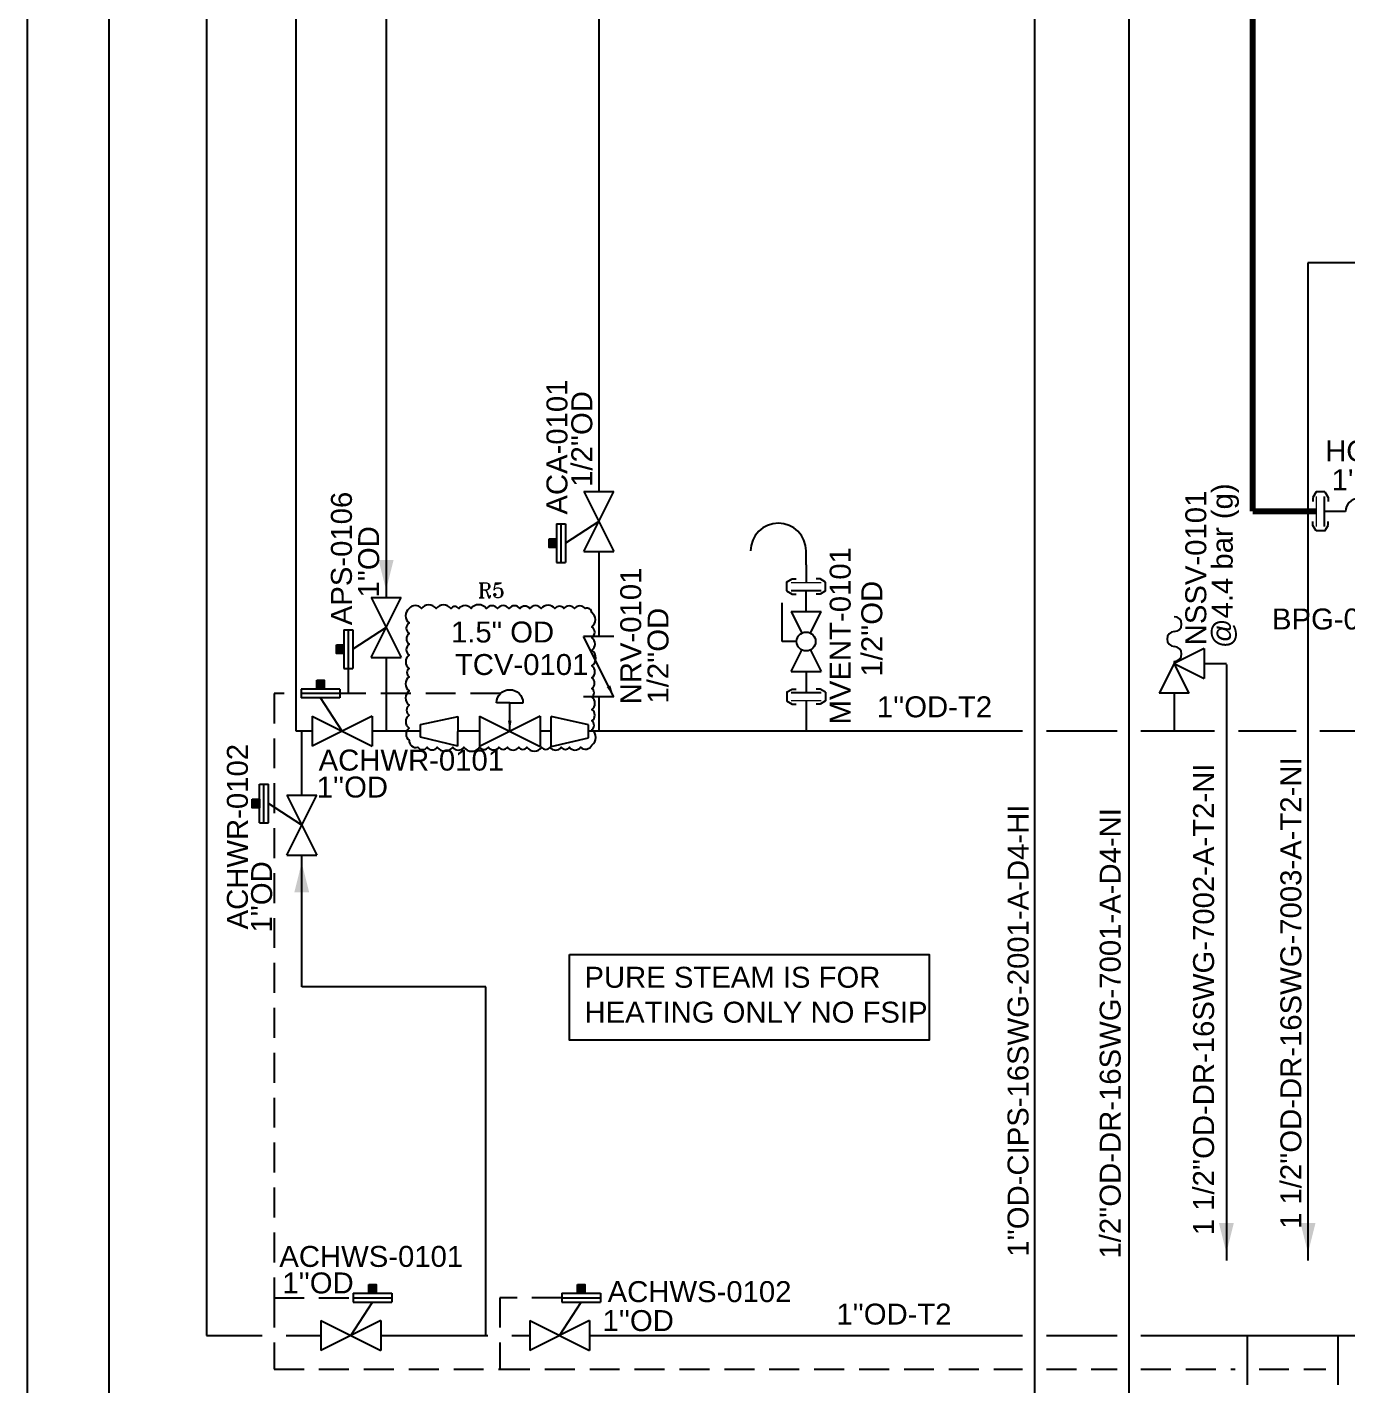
# Model space of a CAD drawing. Header units: millimetres. Extents: x -6754 to 5895, y -4820 to 1016.
# Drawn here: x -3755.3 to -3534.8, y -1817.1 to -1590.4 of the extents above; entities that cross this region are included whole.
import ezdxf
from ezdxf.enums import TextEntityAlignment as Align

# ---------------------------------------------------------------- set-up
doc = ezdxf.new("R2010")
doc.units = ezdxf.units.MM
doc.linetypes.add('HIDDEN', pattern=[0.375, 0.25, -0.125])
doc.layers.get('0').update_dxf_attribs({"linetype": 'CONTINUOUS'})
for name, color, linetype in [('A---SIGLD-CONN-EL', 7, 'CONTINUOUS'), ('can_move', 7, 'CONTINUOUS'), ('E---INDID------', 7, 'CONTINUOUS'), ('E---INDID-TEXT-25-35', 2, 'CONTINUOUS'), ('P---PFLGD------', 7, 'CONTINUOUS'), ('P---PHOSD-TEXT-25-35', 2, 'CONTINUOUS'), ('P---PLINB-CA003', 7, 'CONTINUOUS'), ('P---PLINB-CHWR006', 7, 'CONTINUOUS'), ('P---PLINB-CHWR027', 7, 'CONTINUOUS'), ('P---PLINB-CHWR032', 7, 'CONTINUOUS'), ('P---PLINB-CHWS01', 7, 'CONTINUOUS'), ('P---PLINB-DR-A002', 7, 'CONTINUOUS'), ('P---PLINB-DR-A003', 7, 'CONTINUOUS'), ('P---PLINB-DR-A008', 7, 'CONTINUOUS'), ('P---PLINB-DR-A021', 7, 'CONTINUOUS'), ('P---PLINB-DROD016', 7, 'CONTINUOUS'), ('P---PLINB-P234', 7, 'CONTINUOUS'), ('P---PLINB-P240', 7, 'CONTINUOUS'), ('P---PLINB-PS003', 7, 'CONTINUOUS'), ('P---PLIND-TEXT-25-35', 2, 'CONTINUOUS'), ('P---PVLSD-TEXT-18-25', 3, 'CONTINUOUS'), ('P---TANKB-V01', 7, 'CONTINUOUS'), ('VALVE', 6, 'CONTINUOUS')]:
    doc.layers.add(name, color=color, linetype=linetype)
doc.styles.add('ROMANT', font='romant.shx')
doc.styles.get("Standard").update_dxf_attribs({"font": 'arial.ttf'})
doc.dimstyles.get("Standard").update_dxf_attribs({"dimtxt": 2.5, "dimasz": 2.5, "dimexe": 1.25, "dimexo": 0.625, "dimtad": 1, "dimdec": 4, "dimdsep": 46, "dimlunit": 6, "dimtxsty": 'STANDARD', "dimcen": 2.5, "dimadec": 0, "dimazin": 0, "dimtfac": 1, "dimtdec": 4, "dimtmove": 0, "dimatfit": 3, "dimfxl": 1, "dimtolj": 1, "dimtzin": 0, "dimarcsym": 0})

# ---------------------------------------------------------------- blocks, each defined once
blk = doc.blocks.new('APV')
at = {"color": 6}
blk.add_line((1637.22, 801.29), (1640.82, 806.87), dxfattribs=at)
at = {"layer": 'VALVE'}
for p, q in [((1637.59, 808.35), (1644.05, 808.35)), ((1637.59, 808.35), (1637.59, 806.87)), ((1637.59, 807.61), (1644.05, 807.61)), ((1644.05, 808.35), (1644.05, 806.87)), ((1637.59, 806.87), (1644.05, 806.87)), ((1632.22, 803.79), (1632.22, 798.79)), ((1642.22, 803.79), (1632.22, 798.79)), ((1632.22, 803.79), (1642.22, 798.79)), ((1642.22, 803.79), (1642.22, 798.79))]:
    blk.add_line(p, q, dxfattribs=at)
blk = doc.blocks.new('phi_15825452495')
at = {"color": 0, "linetype": 'ByBlock'}
blk.add_blockref('APV', (-1637.22, -801.29), dxfattribs=at)
at = {"flags": 1}
blk.add_attdef('PHI_CONNECTIONPOINT', (-5, 0), '', height=0.1, rotation=180, dxfattribs=at)
for tag, p in [('PHI_INSERTPOINT', (0, 0)), ('PHI_CONNECTIONPOINT', (5, 0))]:
    blk.add_attdef(tag, p, '', height=0.1, dxfattribs=at)
for tag, p in [('PRJ_TAG_B', (-8.12, -6.4)), ('DNCALC', (-3.96, -9.91))]:
    blk.add_attdef(tag, p, '', height=2.5)
blk = doc.blocks.new('MBV')
at = {"color": 6}
for p, q in [((3292.67, 992.06), (3292.67, 994.45)), ((3292.67, 994.45), (3299.13, 994.45))]:
    blk.add_line(p, q, dxfattribs=at)
blk.add_circle((3292.67, 990.47), 1.58, dxfattribs=at)
at = {"layer": 'VALVE'}
for p, q in [((3287.67, 992.97), (3287.67, 987.97)), ((3287.67, 992.97), (3291.25, 991.18)), ((3297.67, 992.97), (3294.09, 991.18)), ((3297.67, 992.97), (3297.67, 987.97)), ((3291.25, 989.76), (3287.67, 987.97)), ((3294.09, 989.76), (3297.67, 987.97))]:
    blk.add_line(p, q, dxfattribs=at)
blk = doc.blocks.new('phi_15863461420')
at = {"color": 0, "linetype": 'ByBlock'}
blk.add_blockref('MBV', (-3292.67, -990.47), dxfattribs=at)
at = {"flags": 1}
blk.add_attdef('PHI_CONNECTIONPOINT', (-5, 0), '', height=0.1, rotation=180, dxfattribs=at)
for tag, p in [('PHI_INSERTPOINT', (0, 0)), ('PHI_CONNECTIONPOINT', (5, 0))]:
    blk.add_attdef(tag, p, '', height=0.1, dxfattribs=at)
for tag, p in [('PRJ_TAG_B', (-9.97, -5.83)), ('DNCALC', (-5.85, -9.37))]:
    blk.add_attdef(tag, p, '', height=2.5)
blk = doc.blocks.new('sfv')
at = {"color": 6}
for p, q in [((2248.38, 718.56), (2248.38, 718.24)), ((2253.38, 718.24), (2257.08, 718.24)), ((2248.38, 713.24), (2248.38, 709.55))]:
    blk.add_line(p, q, dxfattribs=at)
for centre, start, end in [((2248.35, 724.79), 271.5052, 88.4948), ((2248.42, 722.3), 91.5052, 268.4948), ((2248.35, 719.81), 271.5052, 88.4948)]:
    blk.add_arc(centre, 1.25, start, end, dxfattribs=at)
at = {"layer": 'VALVE', "color": 6}
for p, q in [((2253.38, 720.74), (2248.38, 718.24)), ((2253.38, 720.74), (2253.38, 715.74)), ((2248.38, 718.24), (2245.88, 713.24)), ((2248.38, 718.24), (2253.38, 715.74)), ((2250.88, 713.24), (2248.38, 718.24)), ((2250.88, 713.24), (2245.88, 713.24))]:
    blk.add_line(p, q, dxfattribs=at)
blk = doc.blocks.new('phi_15863461762')
at = {"color": 0, "linetype": 'ByBlock'}
blk.add_blockref('sfv', (-2248.38, -709.55), dxfattribs=at)
for tag, p in [('PRJ_TAG_B', (-24.4, 5.19)), ('DNCALC', (-21.81, 1.47))]:
    blk.add_attdef(tag, p, '', height=2.5)
at = {"flags": 1}
blk.add_attdef('PHI_CONNECTIONPOINT', (8.7, 8.7), '', height=0.1, dxfattribs=at)
blk.add_attdef('PHI_CONNECTIONPOINT', (0, 0), '', height=0.1, rotation=270, dxfattribs=at)
blk = doc.blocks.new('phi_15863486504')
at = {"color": 0, "linetype": 'ByBlock'}
blk.add_line((0, 4.27), (0, 0), dxfattribs=at)
blk.add_circle((0, 9.41), 5.14, dxfattribs=at)
blk.add_text('BPG', height=3, dxfattribs=at).set_placement((-4.37, 7.5))
blk.add_attdef('PLANT_BMK', (1.38, 15.48), '', height=3.5, rotation=90)
at = {"flags": 1}
for tag in ['PHI_CONNECTIONPOINT', 'PHI_INSERTPOINT']:
    blk.add_attdef(tag, (0, 0), '', height=0.1, rotation=270, dxfattribs=at)
blk = doc.blocks.new('rgyjryjyfrjfhjgfgj')
at = {"color": 0, "linetype": 'ByBlock'}
for p, q in [((716.48, 396.87), (717.39, 397.41)), ((717.39, 397.41), (718.05, 397.41)), ((722.07, 397.41), (721.4, 397.41)), ((722.97, 396.87), (722.07, 397.41)), ((722.97, 395.42), (722.97, 396.87)), ((716.48, 395.42), (717.39, 394.88)), ((717.39, 394.88), (718.05, 394.88)), ((722.07, 394.88), (721.4, 394.88)), ((722.97, 395.42), (722.07, 394.88))]:
    blk.add_line(p, q, dxfattribs=at)
at = {"color": 6, "linetype": 'ByBlock'}
blk.add_line((719.73, 391.95), (719.73, 395.48), dxfattribs=at)
at = {"color": 1, "linetype": 'ByBlock', "lineweight": 15}
blk.add_lwpolyline([(717.23, 396.8), (722.23, 396.8)], dxfattribs=at)
at = {"color": 6, "linetype": 'ByBlock'}
blk.add_lwpolyline([(717.23, 395.48), (722.23, 395.48)], dxfattribs=at)
blk = doc.blocks.new('phi_15825218758')
at = {"color": 0, "linetype": 'ByBlock'}
blk.add_line((-3.24, 3.47), (-3.24, 4.92), dxfattribs=at)
blk.add_blockref('rgyjryjyfrjfhjgfgj', (-719.73, -391.95), dxfattribs=at)
at = {"flags": 1}
for p, rotation in [((0, 4.85), 90), ((0, 0), 270)]:
    blk.add_attdef('PHI_CONNECTIONPOINT', p, '', height=0.1, rotation=rotation, dxfattribs=at)
blk = doc.blocks.new('hhg')
at = {"color": 6}
for centre, start, end in [((385.22, 231.26), 0, 180), ((395.86, 231.26), 0, 180), ((390.54, 231.26), 180, 0), ((401.18, 231.26), 180, 0)]:
    blk.add_arc(centre, 2.66, start, end, dxfattribs=at)
blk = doc.blocks.new('phi_158624461021')
at = {"color": 0, "linetype": 'ByBlock', "xscale": 0.8, "yscale": 0.8, "zscale": 0.8}
blk.add_blockref('hhg', (-306.05, -185.01), dxfattribs=at)
for tag, p, height in [('CODE', (2.57, 8.01), 3.5), ('DN', (4.94, 3.52), 3.5), ('DNCALC', (4.94, 3.52), 2)]:
    blk.add_attdef(tag, p, '', height=height)
at = {"flags": 1}
blk.add_attdef('PHI_CONNECTIONPOINT', (0, 0), '', height=0.08, rotation=180, dxfattribs=at)
blk.add_attdef('PHI_CONNECTIONPOINT', (17.03, 0), '', height=0.08, dxfattribs=at)
blk = doc.blocks.new('phi_158624437617')
at = {"color": 0, "linetype": 'ByBlock'}
blk.add_line((-3.24, 3.47), (-3.24, 4.92), dxfattribs=at)
blk.add_blockref('rgyjryjyfrjfhjgfgj', (-719.73, -391.95), dxfattribs=at)
at = {"flags": 1}
for p, rotation in [((0, 4.85), 90), ((0, 0), 270)]:
    blk.add_attdef('PHI_CONNECTIONPOINT', p, '', height=0.1, rotation=rotation, dxfattribs=at)
blk = doc.blocks.new('1')
at = {"layer": 'VALVE'}
for p, q in [((3959.69, 2198.34), (3959.69, 2185.72)), ((3984.95, 2198.34), (3959.69, 2185.72)), ((3959.69, 2198.34), (3984.95, 2185.72)), ((3984.95, 2198.34), (3984.95, 2185.72))]:
    blk.add_line(p, q, dxfattribs=at)
blk = doc.blocks.new('A$C6E826E96')
at = {"color": 6}
blk.add_arc((12.63, 18.17), 5.52, 0, 180, dxfattribs=at)
at = {"layer": 'VALVE', "color": 6}
for p, q in [((12.63, 18.17), (7.1, 18.17)), ((12.63, 6.31), (12.63, 18.17)), ((12.63, 18.17), (18.15, 18.17))]:
    blk.add_line(p, q, dxfattribs=at)
at = {"color": 6}
blk.add_blockref('1', (-3959.69, -2185.72), dxfattribs=at)
blk = doc.blocks.new('A$C78A36761')
blk.add_solid([(11.88, 10.81), (13.38, 10.81), (12.63, 6.31)])
blk.add_blockref('A$C6E826E96', (0, 0))
blk = doc.blocks.new('A$C25422821')
at = {"color": 6}
blk.add_line((15.86, 9.01), (15.86, 3.61), dxfattribs=at)
at = {"layer": 'VALVE', "color": 6}
for p, q in [((0, 12.63), (0, 0)), ((0, 12.63), (15.86, 9.01)), ((15.86, 3.61), (0, 0))]:
    blk.add_line(p, q, dxfattribs=at)
blk = doc.blocks.new('phi_15825407484')
at = {"color": 0, "linetype": 'ByBlock', "xscale": 0.3945994, "yscale": 0.3945994, "zscale": 0.3945994}
blk.add_blockref('A$C25422821', (-6.26, -2.49), dxfattribs=at)
at = {"flags": 1}
for tag in ['PHI_CONNECTIONPOINT', 'PHI_INSERTPOINT']:
    blk.add_attdef(tag, (-6.26, 0), '', height=0.1, rotation=180, dxfattribs=at)
blk.add_attdef('PHI_CONNECTIONPOINT', (0, 0), '', height=0.1, dxfattribs=at)
blk.add_attdef('SPECRED', (-9.78, -6.17), '', height=2.5)
blk = doc.blocks.new('A$C73A0612B')
at = {"layer": 'VALVE'}
for p, q in [((0, 12.63), (0, 0)), ((25.25, 12.63), (25.25, 0))]:
    blk.add_line(p, q, dxfattribs=at)
at = {"color": 6}
blk.add_leader([(25.25, 12.63), (0, 0)], dimstyle='STANDARD', override={"dimasz": 5}, dxfattribs=at)
blk = doc.blocks.new('phi_15826258899')
at = {"color": 0, "linetype": 'ByBlock', "xscale": 0.4, "yscale": 0.4, "zscale": 0.4}
blk.add_blockref('A$C73A0612B', (-5.05, -2.53), dxfattribs=at)
at = {"flags": 1}
blk.add_attdef('PHI_CONNECTIONPOINT', (-5.05, 0), '', height=0.1, rotation=180, dxfattribs=at)
for tag, p in [('PHI_INSERTPOINT', (0, 0)), ('PHI_CONNECTIONPOINT', (5.05, 0))]:
    blk.add_attdef(tag, p, '', height=0.1, dxfattribs=at)
for tag, p in [('TAG_PRJ', (-5.8, -5.6)), ('CODE', (-3.82, -8.78)), ('DNCALC', (-3.82, -12.17))]:
    blk.add_attdef(tag, p, '', height=2.5)

msp = doc.modelspace()

# ---------------------------------------------------------------- hatches: boundary and pattern name
h = msp.add_hatch(color=1)
h.dxf.hatch_style = 1
h.paths.add_polyline_path([(-3666.86, -1677.3), (-3666.86, -1675.86), (-3668.1, -1675.86), (-3668.1, -1677.3)])
h = msp.add_hatch(color=1)
h.dxf.hatch_style = 1
h.paths.add_polyline_path([(-3702.39, -1695.01), (-3702.39, -1693.56), (-3703.62, -1693.56), (-3703.62, -1695.01)])
h = msp.add_hatch(color=1)
h.dxf.hatch_style = 1
h.paths.add_polyline_path([(-3705.65, -1700.95), (-3705.65, -1699.5), (-3706.88, -1699.5), (-3706.88, -1700.95)])
h = msp.add_hatch(color=1)
h.dxf.hatch_style = 1
h.paths.add_polyline_path([(-3716.48, -1720.79), (-3716.48, -1719.34), (-3717.72, -1719.34), (-3717.72, -1720.79)])
h = msp.add_hatch(color=1)
h.dxf.hatch_style = 1
h.paths.add_polyline_path([(-3697, -1801.84), (-3697, -1800.39), (-3698.24, -1800.39), (-3698.24, -1801.84)])
h = msp.add_hatch(color=1)
h.dxf.hatch_style = 1
h.paths.add_polyline_path([(-3662.12, -1801.84), (-3662.12, -1800.39), (-3663.35, -1800.39), (-3663.35, -1801.84)])

# ---------------------------------------------------------------- linework, layer by layer
for p, q in [((-3625.17, -1680.24), (-3625.17, -1677.9)), ((-3625.17, -1680.24), (-3625.17, -1683.17)), ((-3625.17, -1703.02), (-3625.17, -1708.01))]:
    msp.add_line(p, q)
at = {"color": 6}
msp.add_line((-3563.67, -1703.51), (-3563.67, -1708.01), dxfattribs=at)
at = {"color": 1}
for points in [[(-3668.1, -1675.86), (-3666.86, -1675.86), (-3666.86, -1677.3), (-3668.1, -1677.3)], [(-3703.62, -1693.56), (-3702.39, -1693.56), (-3702.39, -1695.01), (-3703.62, -1695.01)], [(-3706.88, -1699.5), (-3705.65, -1699.5), (-3705.65, -1700.95), (-3706.88, -1700.95)], [(-3717.72, -1719.34), (-3716.48, -1719.34), (-3716.48, -1720.79), (-3717.72, -1720.79)], [(-3664.69, -1745.3), (-3604.59, -1745.3), (-3604.59, -1759.56), (-3664.69, -1759.56)], [(-3698.24, -1800.39), (-3697, -1800.39), (-3697, -1801.84), (-3698.24, -1801.84)], [(-3663.35, -1800.39), (-3662.12, -1800.39), (-3662.12, -1801.84), (-3663.35, -1801.84)]]:
    msp.add_lwpolyline(points, close=True, dxfattribs=at)
msp.add_lwpolyline([(-3691.48, -1687.53, 0.520567), (-3691.48, -1689.89, 0.520567), (-3691.48, -1691.7, 0.520567), (-3691.48, -1693.46, 0.520567), (-3691.48, -1695.3, 0.520567), (-3691.48, -1697.52, 0.520567), (-3691.48, -1698.91, 0.520567), (-3691.48, -1701.27, 0.520567), (-3691.48, -1703.63, 0.520567), (-3691.48, -1705.33, 0.520567), (-3691.48, -1707.5, 0.520567), (-3691.48, -1709.51, 0.520567), (-3690.04, -1710.67, 0.520567), (-3688.49, -1710.67, 0.520567), (-3686.78, -1710.67, 0.520567), (-3684.21, -1710.67, 0.520567), (-3682.33, -1710.67, 0.520567), (-3679.72, -1710.67, 0.520567), (-3678.23, -1710.67, 0.520567), (-3676.5, -1710.67, 0.520567), (-3675.07, -1710.67, 0.520567), (-3673.18, -1710.67, 0.520567), (-3671.8, -1710.67, 0.520567), (-3669.37, -1710.67, 0.520567), (-3667.94, -1710.67, 0.520567), (-3666.08, -1710.67, 0.520567), (-3664.69, -1710.67, 0.520567), (-3662.87, -1710.67, 0.520567), (-3660.97, -1710.3, 0.520567), (-3660.97, -1707.78, 0.520567), (-3660.97, -1706.29, 0.520567), (-3660.97, -1704.35, 0.520567), (-3660.97, -1702.31, 0.520567), (-3660.97, -1700.85, 0.520567), (-3660.97, -1699.09, 0.520567), (-3660.97, -1697.09, 0.520567), (-3660.97, -1694.47, 0.520567), (-3660.97, -1692.4, 0.520567), (-3660.97, -1690.54, 0.520567), (-3660.97, -1688.2, 0.520567), (-3662.08, -1687.53, 0.520567), (-3663.86, -1687.53, 0.520567), (-3665.63, -1687.53, 0.520567), (-3667.15, -1687.53, 0.520567), (-3669.41, -1687.53, 0.520567), (-3671.35, -1687.53, 0.520567), (-3672.96, -1687.53, 0.520567), (-3674.81, -1687.53, 0.520567), (-3676.73, -1687.53, 0.520567), (-3678.59, -1687.53, 0.520567), (-3681.13, -1687.53, 0.520567), (-3683.14, -1687.53, 0.520567), (-3684.51, -1687.53, 0.520567), (-3686.97, -1687.53, 0.520567), (-3689.44, -1687.53, 0.520567)], format="xyb", close=True, dxfattribs=at)
msp.add_arc((-3629.81, -1677.9), 4.64, 0, 180)
at = {"layer": 'A---SIGLD-CONN-EL', "color": 1, "linetype": 'HIDDEN', "ltscale": 20}
for points in [[(-3701.65, -1697.51), (-3701.65, -1701.69)], [(-3712.33, -1701.69), (-3714.04, -1701.69)], [(-3714.04, -1701.69), (-3714.04, -1802.58)], [(-3676.22, -1701.69), (-3703.04, -1701.69)], [(-3714.04, -1802.58), (-3700.85, -1802.58)], [(-3714.04, -1802.58), (-3714.04, -1814.51)], [(-3665.96, -1802.58), (-3676.32, -1802.58)], [(-3676.32, -1802.58), (-3676.32, -1814.51)], [(-3714.04, -1814.51), (-3676.32, -1814.51)], [(-3676.32, -1814.51), (-3589.03, -1814.51)], [(-3585.03, -1814.51), (-3573.24, -1814.51)], [(-3569.24, -1814.51), (-3553.52, -1814.51)], [(-3549.52, -1814.51), (-3538.38, -1814.51)]]:
    msp.add_lwpolyline(points, dxfattribs=at)
at = {"layer": 'can_move', "linetype": 'HIDDEN', "ltscale": 50, "const_width": 1}
msp.add_lwpolyline([(-3420.91, -1494.01), (-3550.6, -1494.01), (-3550.6, -1671.29)], dxfattribs=at)
at = {"layer": 'can_move', "linetype": 'HIDDEN', "ltscale": 30, "const_width": 1}
msp.add_lwpolyline([(-3539.92, -1671.29), (-3550.6, -1671.29)], dxfattribs=at)
at = {"layer": 'P---PLINB-CA003', "color": 152, "linetype": 'Continuous', "ltscale": 0.1}
for points in [[(-3659.8, -1377.6), (-3659.8, -1667.98)], [(-3659.8, -1677.98), (-3659.8, -1692.18)], [(-3659.8, -1702.28), (-3659.8, -1708.01)]]:
    msp.add_lwpolyline(points, dxfattribs=at)
at = {"layer": 'P---PLINB-CHWR006', "color": 5, "linetype": 'Continuous', "ltscale": 0.1}
for points in [[(-3710.33, -1708.01), (-3710.33, -1353.73)], [(-3709.42, -1708.01), (-3710.33, -1708.01)], [(-3707.66, -1708.01), (-3709.42, -1708.01)], [(-3695.33, -1708.01), (-3697.66, -1708.01)], [(-3689.58, -1708.01), (-3695.33, -1708.01)], [(-3679.72, -1708.01), (-3683.32, -1708.01)], [(-3667.76, -1708.01), (-3669.62, -1708.01)], [(-3650.6, -1708.01), (-3661.51, -1708.01)], [(-3589.03, -1708.01), (-3650.6, -1708.01)], [(-3573.24, -1708.01), (-3585.03, -1708.01)], [(-3556.97, -1708.01), (-3569.24, -1708.01)], [(-3543.34, -1708.01), (-3552.97, -1708.01)], [(-3516.76, -1708.01), (-3539.34, -1708.01)]]:
    msp.add_lwpolyline(points, dxfattribs=at)
at = {"layer": 'P---PLINB-CHWR027', "color": 5, "linetype": 'Continuous', "ltscale": 0.1}
for points in [[(-3709.42, -1718.67), (-3709.42, -1708.01)], [(-3709.42, -1750.65), (-3709.42, -1728.67)], [(-3678.67, -1750.65), (-3709.42, -1750.65)], [(-3678.67, -1808.9), (-3678.67, -1750.65)]]:
    msp.add_lwpolyline(points, dxfattribs=at)
at = {"layer": 'P---PLINB-CHWR027', "color": 5, "linetype": 'ByBlock'}
msp.add_solid([(-3709.42, -1729.92), (-3708.17, -1734.92), (-3710.67, -1734.92)], dxfattribs=at)
at = {"layer": 'P---PLINB-CHWR032', "color": 5, "linetype": 'Continuous', "ltscale": 0.1}
msp.add_lwpolyline([(-3755.29, -1307.13), (-3755.29, -1843.52)], dxfattribs=at)
at = {"layer": 'P---PLINB-CHWS01', "color": 5, "linetype": 'Continuous', "ltscale": 0.1}
for points in [[(-3725.33, -1335), (-3725.33, -1808.9)], [(-3725.33, -1808.9), (-3716.04, -1808.9)], [(-3712.04, -1808.9), (-3706.22, -1808.9)], [(-3696.22, -1808.9), (-3678.67, -1808.9)], [(-3678.67, -1808.9), (-3678.32, -1808.9)], [(-3674.32, -1808.9), (-3671.34, -1808.9)], [(-3661.34, -1808.9), (-3589.03, -1808.9)], [(-3585.03, -1808.9), (-3573.24, -1808.9)], [(-3569.24, -1808.9), (-3551.51, -1808.9)], [(-3551.51, -1808.9), (-3536.38, -1808.9)], [(-3536.38, -1808.9), (-3516.76, -1808.9)]]:
    msp.add_lwpolyline(points, dxfattribs=at)
at = {"layer": 'P---PLINB-DR-A002', "color": 7, "linetype": 'Continuous', "ltscale": 0.1}
msp.add_lwpolyline([(-3536.38, -1808.9), (-3536.38, -1817.14)], dxfattribs=at)
at = {"layer": 'P---PLINB-DR-A003', "color": 7, "linetype": 'Continuous', "ltscale": 0.1}
msp.add_lwpolyline([(-3554.97, -1696.84), (-3554.97, -1796.36)], dxfattribs=at)
at = {"layer": 'P---PLINB-DR-A003', "color": 7, "linetype": 'ByBlock'}
msp.add_solid([(-3554.97, -1795.11), (-3556.22, -1790.11), (-3553.72, -1790.11)], dxfattribs=at)
at = {"layer": 'P---PLINB-DR-A008', "color": 7, "linetype": 'Continuous', "ltscale": 0.1}
msp.add_lwpolyline([(-3551.51, -1808.9), (-3551.52, -1817.14)], dxfattribs=at)
at = {"layer": 'P---PLINB-DR-A021', "color": 7, "linetype": 'Continuous', "ltscale": 0.1}
for points in [[(-3522.68, -1629.8), (-3541.34, -1629.8)], [(-3541.34, -1629.8), (-3541.34, -1796.36)]]:
    msp.add_lwpolyline(points, dxfattribs=at)
at = {"layer": 'P---PLINB-DR-A021', "color": 7, "linetype": 'ByBlock'}
msp.add_solid([(-3541.34, -1795.11), (-3540.09, -1790.11), (-3542.59, -1790.11)], dxfattribs=at)
at = {"layer": 'P---PLINB-DROD016', "color": 7, "linetype": 'Continuous', "ltscale": 0.1}
msp.add_lwpolyline([(-3571.24, -1568.51), (-3571.24, -1896.55)], dxfattribs=at)
at = {"layer": 'P---PLINB-P234', "color": 62, "linetype": 'Continuous', "ltscale": 0.1}
msp.add_lwpolyline([(-3587.03, -1487.02), (-3587.03, -1846.19)], dxfattribs=at)
at = {"layer": 'P---PLINB-P240', "color": 5, "linetype": 'Continuous', "ltscale": 0.1}
msp.add_lwpolyline([(-3741.61, -1829.6), (-3741.61, -1320.69)], dxfattribs=at)
at = {"layer": 'P---PLINB-PS003', "color": 32, "linetype": 'Continuous', "ltscale": 0.1}
for points in [[(-3695.33, -1253.89), (-3695.33, -1685.68)], [(-3695.33, -1695.68), (-3695.33, -1708.01)]]:
    msp.add_lwpolyline(points, dxfattribs=at)
at = {"layer": 'P---PLINB-PS003', "color": 32, "linetype": 'ByBlock'}
msp.add_solid([(-3695.33, -1684.43), (-3696.58, -1679.43), (-3694.08, -1679.43)], dxfattribs=at)

# ---------------------------------------------------------------- block references
at = {"xscale": -0.4, "yscale": 0.4, "zscale": 0.4}
msp.add_blockref('A$C78A36761', (-3669.62, -1710.54), dxfattribs=at)
at = {"layer": 'E---INDID------'}
ref = msp.add_blockref('phi_15863486504', (-3517.62, -1697.58), dxfattribs=at)
ref.add_attrib('PLANT_BMK', 'BPG-0101', (-3547.35, -1691.01), dxfattribs={"layer": 'E---INDID-TEXT-25-35', "color": 7, "height": 3.5})
at = {"layer": 'P---PFLGD------'}
msp.add_blockref('phi_15825218758', (-3625.17, -1688.02), dxfattribs=at)
at = {"layer": 'P---PFLGD------', "xscale": -1, "rotation": 180}
msp.add_blockref('phi_15825218758', (-3625.17, -1698.02), dxfattribs=at)
at = {"layer": 'P---PLINB-CA003'}
ref = msp.add_blockref('phi_15826258899', (-3659.8, -1697.23), dxfattribs=dict(at, rotation=269.9999999999999))
ref.add_attrib('CODE', 'NRV-0101', dxfattribs={"layer": 'P---PVLSD-TEXT-18-25', "color": 7, "height": 3.5, "rotation": 90}).set_placement((-3656.22, -1680.68), align=Align.TOP_RIGHT)
ref.add_attrib('DNCALC', "1/2''OD", dxfattribs={"layer": 'P---PVLSD-TEXT-18-25', "color": 7, "height": 3.5, "rotation": 90}).set_placement((-3651.66, -1687.39), align=Align.TOP_RIGHT)
at = {"layer": 'P---PLINB-CHWR006'}
ref = msp.add_blockref('phi_158624461021', (-3535.06, -1671.29), dxfattribs=at)
ref.add_attrib('DN', "1''OD", (-3537.39, -1667.76), dxfattribs={"layer": 'P---PHOSD-TEXT-25-35', "color": 7, "height": 3.5})
ref.add_attrib('CODE', 'HO-0107', (-3538.47, -1662.94), dxfattribs={"layer": 'P---PHOSD-TEXT-25-35', "color": 7, "height": 3.5})
at = {"layer": 'P---PLINB-CHWR006', "rotation": 90.00000000000001}
msp.add_blockref('phi_158624437617', (-3535.06, -1671.29), dxfattribs=at)
at = {"layer": 'P---PLINB-DR-A003'}
ref = msp.add_blockref('phi_15863461762', (-3563.67, -1705.36), dxfattribs=at)
ref.add_attrib('PRJ_TAG_B', 'NSSV-0101', (-3558.33, -1693.65), dxfattribs={"layer": 'P---PVLSD-TEXT-18-25', "color": 7, "height": 3.5, "rotation": 90})
at = {"layer": 'P---PLINB-DROD016', "rotation": 179.1422546446539}
msp.add_blockref('phi_15825407484', (-3689.58, -1707.93), dxfattribs=at)
at = {"layer": 'P---PLINB-DROD016', "xscale": -1, "rotation": 180.2284465612074}
msp.add_blockref('phi_15825407484', (-3661.51, -1708.01), dxfattribs=at)
at = {"layer": 'P---TANKB-V01', "extrusion": (2.44929e-16, 1.22465e-16, -1)}
ref = msp.add_blockref('phi_15825452495', (3659.8, -1672.98), dxfattribs=dict(at, rotation=270))
ref.add_attrib('DNCALC', "1/2''OD", (-3660.89, -1667.2), dxfattribs={"layer": 'P---PVLSD-TEXT-18-25', "color": 7, "height": 3.5, "rotation": 90})
ref.add_attrib('PRJ_TAG_B', 'ACA-0101', (-3665.04, -1671.83), dxfattribs={"layer": 'P---PVLSD-TEXT-18-25', "color": 7, "height": 3.5, "rotation": 90})
ref = msp.add_blockref('phi_15825452495', (3695.33, -1690.68), dxfattribs=dict(at, rotation=270))
ref.add_attrib('DNCALC', "1''OD", (-3696.5, -1685.68), dxfattribs={"layer": 'P---PVLSD-TEXT-18-25', "color": 7, "height": 3.5, "rotation": 90})
ref.add_attrib('PRJ_TAG_B', 'APS-0106', (-3701.04, -1690.3), dxfattribs={"layer": 'P---PVLSD-TEXT-18-25', "color": 7, "height": 3.5, "rotation": 90})
at = {"layer": 'P---TANKB-V01'}
ref = msp.add_blockref('phi_15863461420', (-3625.17, -1693.02), dxfattribs=dict(at, rotation=90.00000000000001))
ref.add_attrib('DNCALC', "1/2''OD", (-3612.45, -1698.88), dxfattribs={"layer": 'P---PVLSD-TEXT-18-25', "color": 7, "height": 3.5, "rotation": 90})
ref.add_attrib('PRJ_TAG_B', 'MVENT-0101', (-3617.73, -1706.87), dxfattribs={"layer": 'P---PVLSD-TEXT-18-25', "color": 7, "height": 3.5, "rotation": 90})
at = {"layer": 'P---TANKB-V01', "extrusion": (1.22465e-16, -2.44929e-16, -1)}
ref = msp.add_blockref('phi_15825452495', (3702.66, -1708.01), dxfattribs=at)
ref.add_attrib('DNCALC', "1''OD", (-3706.93, -1719.07), dxfattribs={"layer": 'P---PVLSD-TEXT-18-25', "color": 7, "height": 3.5})
ref.add_attrib('PRJ_TAG_B', 'ACHWR-0101', (-3706.6, -1714.57), dxfattribs={"layer": 'P---PVLSD-TEXT-18-25', "color": 7, "height": 3.5})
at = {"layer": 'P---TANKB-V01'}
ref = msp.add_blockref('phi_15825452495', (-3709.42, -1723.67), dxfattribs=dict(at, rotation=90.00000000000001))
ref.add_attrib('DNCALC', "1''OD", (-3714.38, -1741.63), dxfattribs={"layer": 'P---PVLSD-TEXT-18-25', "color": 7, "height": 3.5, "rotation": 90})
ref.add_attrib('PRJ_TAG_B', 'ACHWR-0102', (-3718.42, -1741.09), dxfattribs={"layer": 'P---PVLSD-TEXT-18-25', "color": 7, "height": 3.5, "rotation": 90})
ref = msp.add_blockref('phi_15825452495', (-3701.22, -1808.9), dxfattribs=at)
ref.add_attrib('DNCALC', "1''OD", (-3712.66, -1801.87), dxfattribs={"layer": 'P---PVLSD-TEXT-18-25', "color": 7, "height": 3.5})
ref.add_attrib('PRJ_TAG_B', 'ACHWS-0101', (-3713.16, -1797.44), dxfattribs={"layer": 'P---PVLSD-TEXT-18-25', "color": 7, "height": 3.5})
ref = msp.add_blockref('phi_15825452495', (-3666.34, -1808.9), dxfattribs=at)
ref.add_attrib('DNCALC', "1''OD", (-3659.18, -1808.16), dxfattribs={"layer": 'P---PVLSD-TEXT-18-25', "color": 7, "height": 3.5})
ref.add_attrib('PRJ_TAG_B', 'ACHWS-0102', (-3658.32, -1803.32), dxfattribs={"layer": 'P---PVLSD-TEXT-18-25', "color": 7, "height": 3.5})

# ---------------------------------------------------------------- texts
at = {"insert": (-3557.41, -1694.13), "char_height": 3.5, "attachment_point": 1, "rotation": 90}
msp.add_mtext_dynamic_manual_height_columns('@4.4 bar (g)', width=51.9774, gutter_width=0.5, heights=[-4.59], dxfattribs=at)
at = {"insert": (-3680.02, -1683.23), "char_height": 2.5, "attachment_point": 1, "style": 'ROMANT'}
msp.add_mtext_dynamic_manual_height_columns('R5', width=2.6741, gutter_width=12.5, heights=[-2.5], dxfattribs=at)
at = {"lineweight": 13, "char_height": 3.5, "attachment_point": 1}
for insert in [(-3613.36, -1702.17), (-3620.12, -1803.57)]:
    msp.add_mtext_dynamic_manual_height_columns("\\A1;1''OD-T2", width=38.0281, gutter_width=1, heights=[-3.62], dxfattribs=dict(at, insert=insert))
at = {"color": 7, "insert": (-3662.2, -1747.33), "char_height": 3.5, "width": 59.5571, "attachment_point": 1}
msp.add_mtext('PURE STEAM IS FOR\\PHEATING ONLY NO FSIP', dxfattribs=at)
at = {"layer": 'P---PLIND-TEXT-25-35', "color": 7}
for s, p in [("1 1/2''OD-DR-16SWG-7003-A-T2-NI", (-3542.45, -1791.11)), ("1 1/2''OD-DR-16SWG-7002-A-T2-NI", (-3557.03, -1792.15)), ("1''OD-CIPS-16SWG-2001-A-D4-HI", (-3588.02, -1795.74)), ("1/2''OD-DR-16SWG-7001-A-D4-NI", (-3572.63, -1796.05))]:
    msp.add_text(s, height=3.5, rotation=90, dxfattribs=at).set_placement(p)
at = {"layer": 'P---PLIND-TEXT-25-35', "color": 7, "char_height": 3.5, "width": 18.1768, "attachment_point": 7}
for s, insert in [('1.5" OD', (-3684.49, -1693.23)), ('TCV-0101', (-3683.83, -1698.66))]:
    msp.add_mtext(s, dxfattribs=dict(at, insert=insert))

doc.saveas('drawing.dxf')
